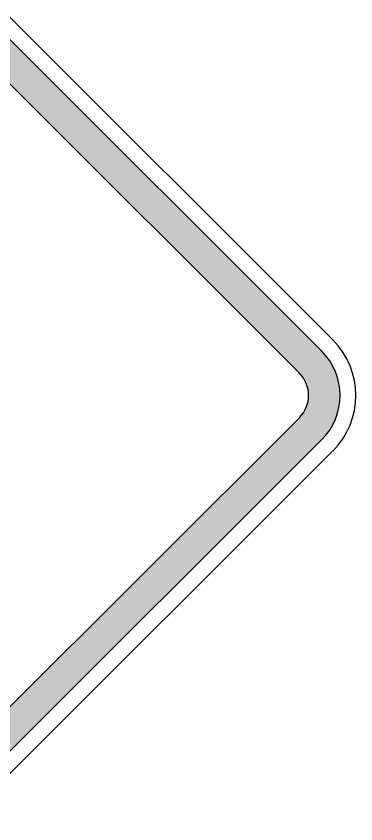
# Model space of a CAD drawing. Header units: millimetres. Extents: x 128 to 332, y 6 to 254.
# Drawn here: x 288.8 to 331.9, y 97.1 to 199.9 of the extents above; entities that cross this region are included whole.
import ezdxf

# ---------------------------------------------------------------- set-up
doc = ezdxf.new("R2010")
doc.units = ezdxf.units.MM
doc.linetypes.add('CENTERX2', pattern=[101.6, 63.5, -12.7, 12.7, -12.7])
doc.layers.add('L35', color=3, linetype='Continuous')
doc.layers.add('TBLK25', color=1, linetype='Continuous')

msp = doc.modelspace()

# ---------------------------------------------------------------- hatches: boundary and pattern name
at = {"layer": 'TBLK25', "linetype": 'CENTERX2'}
h = msp.add_hatch(color=256, dxfattribs=at)
h.paths.add_polyline_path([(324.77, 154.44, -0.198872), (325.94, 151.61), (329.94, 151.61, 0.198872), (327.6, 157.27), (235.67, 249.19, 0.198872), (230.02, 251.54), (230.02, 247.54, -0.198872), (232.84, 246.36)])
h.paths.add_polyline_path([(227.19, 246.36, -0.198952), (230.02, 247.54), (230.02, 251.54, 0.198952), (224.36, 249.19), (132.43, 157.27, 0.198872), (130.09, 151.61), (134.09, 151.61, -0.198872), (135.26, 154.44)])
h.paths.add_polyline_path([(224.36, 54.03, 0.198952), (230.02, 51.69), (230.02, 55.69, -0.198952), (227.19, 56.86), (135.26, 148.78, -0.198952), (134.09, 151.61), (130.09, 151.61, 0.198952), (132.43, 145.96)])
h.paths.add_polyline_path([(232.84, 56.86, -0.198872), (230.02, 55.69), (230.02, 51.69, 0.198872), (235.67, 54.03), (327.6, 145.96, 0.198952), (329.94, 151.61), (325.94, 151.61, -0.198952), (324.77, 148.78)])

# ---------------------------------------------------------------- linework, layer by layer
at = {"layer": 'L35'}
for p, q in [((329.01, 158.68), (237.09, 250.61)), ((237.09, 52.62), (329.01, 144.54))]:
    msp.add_line(p, q, dxfattribs=at)
msp.add_arc((321.94, 151.61), 10, 315, 45, dxfattribs=at)
at = {"layer": 'TBLK25', "color": 1}
for p, q in [((327.6, 157.27), (235.67, 249.19)), ((324.77, 154.44), (232.84, 246.36)), ((232.84, 56.86), (324.77, 148.78)), ((235.67, 54.03), (327.6, 145.96))]:
    msp.add_line(p, q, dxfattribs=at)
for radius in [8, 4]:
    msp.add_arc((321.94, 151.61), radius, 315, 45, dxfattribs=at)

doc.saveas('drawing.dxf')
